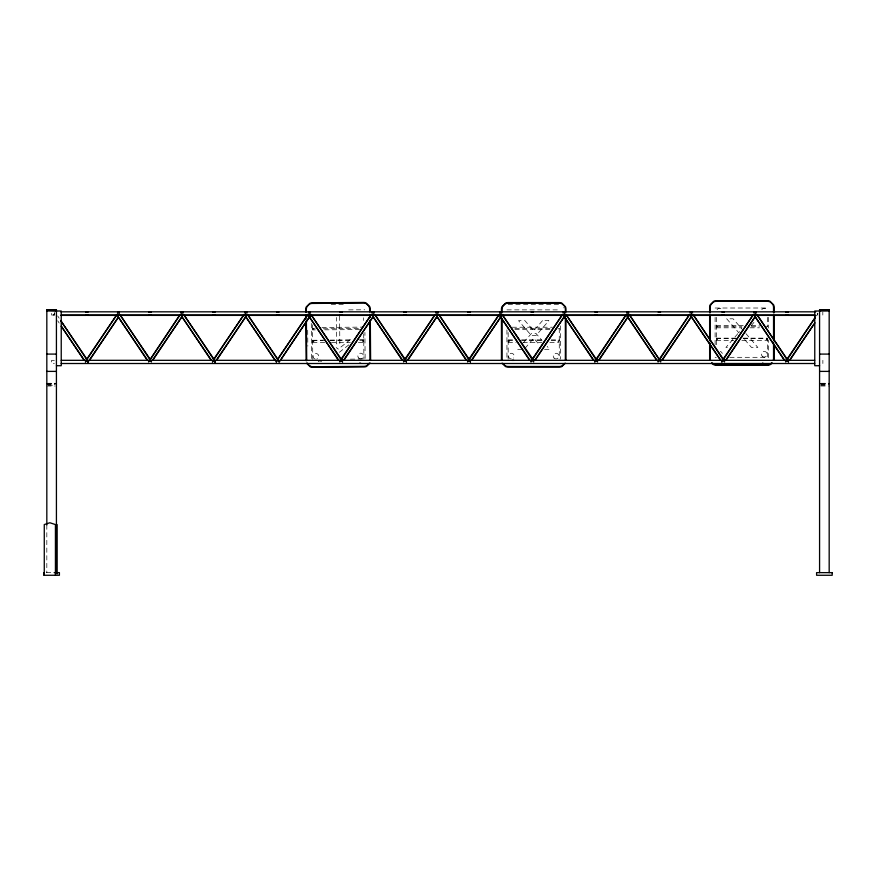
<?xml version="1.0" encoding="UTF-8"?>
<svg xmlns="http://www.w3.org/2000/svg" width="876" height="876" viewBox="0 0 876 876"><rect width="100%" height="100%" fill="white"/><g stroke="black" fill="none" stroke-linecap="round" stroke-linejoin="round"><path stroke-width="0.66" stroke-dasharray="4.38 3.29" d="M54.761 313.893L53.655 315.053L54.772 312.48M816.498 315.776L817.998 313.564M54.706 314.648L53.962 315.174L54.684 313.104A1.774 0.81 90 0 0 54.739 314.068M523.706 342.417L531.414 333.482L536.013 333.482L542.025 340.435M524.998 348.309L533.714 338.224L539.813 345.275M737.844 333.647L725.919 347.454L728.471 347.454M739.596 331.621L738.698 332.661L726.708 318.798L733.102 318.798L741.884 328.971M751.071 325.73L755.353 320.78M350.4 339.549L338.256 349.13L336.209 347.564M339.319 352.305L349.612 344.246M331.216 304.519L346.009 304.41M348.692 309.885L364.755 309.786M321.963 327.427L362.314 327.131M313.772 328.369L312.546 328.38L313.772 328.38L313.772 329.004L312.557 329.015M312.557 328.861L315.24 328.839M323.321 328.785L362.325 328.5M312.557 329.923L315.25 329.902M324.668 329.836L359.642 329.584M312.633 340.271L323.397 340.195M330.121 340.14L351.648 339.987M359.718 339.932L363.759 339.899M312.633 340.435L323.397 340.359M330.121 340.304L351.648 340.151M359.718 340.096L363.759 340.063M312.644 341.169L313.86 341.147L313.86 341.782L312.644 341.793M363.759 340.786L362.544 340.797L362.555 341.432L363.77 341.421M312.655 342.702L324.766 342.615M331.489 342.571L350.323 342.428M358.394 342.374L363.77 342.33M350.389 359.16L365.117 359.05L364.92 332.409M508.157 304.41L559.271 304.41M715.112 308.013L768.668 308.013M506.941 309.874L560.487 309.874M54.367 315.042L51.629 315.042L51.629 312.064M716.327 325.368L743.231 325.368M751.301 325.368L759.382 325.368M716.327 326.277L717.543 326.277L717.543 326.901M766.237 326.277L767.453 326.277M716.327 326.748L741.884 326.748M751.301 326.748L759.382 326.748M512.186 327.23L552.548 327.23M716.327 327.81L741.884 327.81M749.965 327.81L759.382 327.81M514.88 328.61L551.201 328.61M558.056 328.763L559.271 328.763M514.88 329.672L549.854 329.672M716.327 338.158L736.508 338.158M743.231 338.158L767.453 338.158M716.327 338.322L736.508 338.322M743.231 338.322L767.453 338.322L767.453 357.309M716.327 339.056L717.543 339.056L717.543 339.691L716.327 339.691M767.453 339.056L766.237 339.056L766.237 339.691L767.453 339.691M508.157 340.008L513.533 340.008M521.603 340.008L543.131 340.008M551.201 340.008L559.271 340.008M508.157 340.184L513.533 340.184M521.603 340.184L543.131 340.184M551.201 340.184L559.271 340.184M716.327 340.589L733.814 340.589M741.884 340.589L767.453 340.589M508.157 340.917L509.372 340.917L509.372 341.541L508.157 341.541M559.271 340.917L558.056 340.917L558.056 341.541L559.271 341.541M508.157 342.45L516.227 342.45M522.95 342.45L541.784 342.45M549.854 342.45L559.271 342.45M517.738 349.316L522.852 349.316M544.576 349.316L549.69 349.316L547.139 346.359M715.112 357.309L716.327 357.309M729.785 357.309L768.668 357.309L768.668 339.998M54.367 360.321L51.629 360.321L51.629 363.507L54.367 363.507M46.822 383.272L55.232 383.272M820.768 383.272L829.178 383.272M46.822 383.36L55.232 383.36M820.768 383.36L829.178 383.36M46.822 383.622L55.232 383.622M820.768 383.622L829.178 383.622M46.822 384.038L55.232 384.038M820.768 384.038L829.178 384.038M46.822 384.597L55.232 384.597M820.768 384.597L829.178 384.597M48.027 385.265L55.232 385.265M820.768 385.265L827.973 385.265M46.822 386.02L55.232 386.02M820.768 386.02L829.178 386.02M46.406 572.641L54.203 572.641M745.936 333.647L757.86 347.454L751.477 347.454L741.884 336.362M57.685 315.94L59.174 318.185M57.706 320.791L59.196 323.036M363.595 317.791L363.617 320.452M363.715 333.778L363.89 359.083M339.614 316.126L339.822 343.863L336.625 343.885L336.439 317.473M312.524 324.821L312.776 359.456M311.298 323.474L311.56 359.467M307.695 330.208L307.815 346.108M822.871 360.321L822.871 363.507M822.816 312.064L822.816 315.042M768.668 317.342L768.668 328.007M767.453 317.342L767.453 326.671M716.327 317.342L716.327 346.655M715.112 317.342L715.112 345.319M560.487 325.861L560.487 359.171M559.271 328.445L559.271 359.171M508.157 332.53L508.157 359.171M506.941 329.858L506.941 359.171M46.822 524.965L46.822 572.641M817.965 315.152A1.774 0.81 90 0 1 817.582 313.137M315.229 359.105A2.836 2.836 0 0 1 313.608 354.747A2.836 2.836 0 0 1 318.262 354.714A2.836 2.836 0 0 1 316.707 359.094M563.772 307.421A4.873 4.873 0 0 1 563.98 308.024M511.354 358.93A2.836 2.836 0 0 1 508.606 355.36A2.836 2.836 0 0 1 512.767 353.63A2.836 2.836 0 0 1 513.358 358.098M761.792 309.677A2.836 2.836 0 0 1 766.719 309.677M720.258 351.484A2.836 2.836 0 0 1 722.262 353.499M717.061 309.677A2.836 2.836 0 0 1 721.988 309.677M542.496 320.66L533.714 330.832L524.932 320.66L518.537 320.66L531.316 335.453L536.112 335.453L548.891 320.66L542.496 320.66M358.689 358.054A2.836 2.836 0 0 0 363.43 356.74A2.836 2.836 0 0 0 359.926 353.291A2.836 2.836 0 0 0 358.689 358.054M554.07 358.098A2.836 2.836 0 0 0 558.822 356.828A2.836 2.836 0 0 0 555.34 353.346A2.836 2.836 0 0 0 554.07 358.098M762.251 356.236A2.836 2.836 0 0 0 766.993 354.966A2.836 2.836 0 0 0 763.522 351.484A2.836 2.836 0 0 0 762.251 356.236"/><path stroke-width="1.31" d="M85.366 362.149L86.658 359.664M212.408 362.149L213.875 359.642L215.299 362.149M276.247 362.149L277.714 359.04L247.525 314.67M594.738 362.149L596.206 359.04L566.016 314.67M721.791 362.149L723.247 359.04L693.058 314.67M119.99 314.878L118.851 313.893M310.87 314.878L309.743 313.893M371.336 314.67L341.147 359.04L342.264 361.602M499.178 314.67L468.988 359.04L470.27 361.7M502.189 314.878L501.05 313.893M629.362 314.878L628.234 313.893M689.565 314.67L659.376 359.04L660.504 361.602M757.652 315.776L787.086 359.04L787.086 360.408L787.064 359.04L814.987 317.999M148.591 361.908L150.026 359.04L119.837 314.67M339.746 361.908L341.18 359.642L342.604 362.149M403.584 361.908L405.019 359.04L374.829 314.67M467.587 361.908L469.021 359.642L470.445 362.149M530.922 361.908L562.217 314.823M657.975 361.908L659.409 359.642L660.811 361.908M785.652 361.908L815.447 317.068M212.748 361.602L213.864 359.04L183.675 314.67M180.193 314.67L148.909 361.602M277.626 359.762L276.586 361.602M788.52 362.149L787.217 359.664L785.969 361.602M370.011 362.982L366.507 366.442A6.69 6.69 0 0 1 363.956 366.956L312.831 367.34A6.69 6.69 0 0 1 310.268 366.847L306.622 363.244M565.359 363.168L561.834 366.584A6.69 6.69 0 0 1 559.271 367.099L508.157 367.099A6.69 6.69 0 0 1 505.594 366.584L502.068 363.168M117.964 313.893L116.837 314.878M181.803 313.893L180.774 315.13M245.652 313.893L244.612 315.13M309.118 313.893L308.002 315.053M372.957 313.893L371.917 315.13M436.96 313.893L435.92 315.13M500.295 313.893L499.167 314.878M564.144 313.893L563.104 315.13M627.347 313.893L626.22 314.878M691.186 313.893L690.157 315.13M755.024 313.893L754.116 315.119M786.166 359.839L787.13 358.952L787.984 359.839M369.201 363.266L366.989 365.511A6.088 6.088 0 0 1 363.945 366.354L312.831 366.726A6.088 6.088 0 0 1 309.786 365.927M87.49 358.591L116.683 314.823M89.713 360.069L118.151 317.419M150.705 358.591L179.887 314.823M152.928 360.069L182.109 316.302M214.543 358.591L243.725 314.823M216.766 360.069L245.948 316.302M278.382 358.591L307.564 314.823M280.605 360.069L309.797 316.302M371.03 314.823L340.052 361.602M344.071 360.069L373.253 316.302M434.879 314.823L403.891 361.602M407.909 360.069L437.102 316.302M498.882 314.823L467.894 361.602M471.923 360.069L501.105 316.302M535.258 360.069L564.44 316.302M564.549 363.441L562.315 365.675A6.088 6.088 0 0 1 559.271 366.486L508.157 366.486A6.088 6.088 0 0 1 505.113 365.675L502.879 363.441M626.055 314.823L595.078 361.602M599.096 360.069L628.278 316.302M689.27 314.823L658.281 361.602M662.311 360.069L691.492 316.302M753.108 314.823L721.966 361.7M726.149 360.069L755.331 316.302M789.988 360.069L813.935 324.153M116.979 314.67L86.79 359.04L88.191 361.711M88.268 361.635L118.457 317.265M152.227 360.518L182.416 316.159M244.032 314.67L213.843 359.04L215.233 361.711M216.065 360.518L246.255 316.159M307.87 314.67L277.681 359.04L278.798 361.602M279.137 362.149L310.093 316.159M343.37 360.518L373.559 316.159M435.175 314.67L404.986 359.04L406.267 361.7M407.209 360.518L437.398 316.159M471.222 360.518L501.411 316.159M562.523 314.67L532.334 359.04L533.451 361.602M534.557 360.518L564.746 316.159M625.606 315.776L596.173 359.04L597.29 361.602M598.396 360.518L628.585 316.159M661.61 360.518L691.799 316.159M753.404 314.67L723.215 359.04L724.342 361.602M725.448 360.518L755.638 316.159M789.287 360.518L814.943 322.817M318.59 361.219L319.346 360.605A1.697 1.697 0 0 1 320.419 360.605L321.174 361.219M340.446 359.521L341.18 359.04L341.092 359.762L311.287 314.823M404.285 359.521L405.062 358.952L405.708 359.521M468.288 359.521L469.021 359.04L468.934 359.762L439.128 314.823M531.633 359.521L532.356 359.04L531.239 361.602M595.472 359.521L596.129 358.952L596.895 359.521M722.525 359.521L723.171 358.952L723.948 359.521M772.314 363.124L770.015 364.723A6.69 6.69 0 0 1 767.453 365.237L716.327 365.237A6.69 6.69 0 0 1 713.765 364.723L711.465 363.124M341.147 359.04L341.87 359.521M468.988 359.04L469.722 359.521M85.695 361.602L86.823 359.04L61.156 321.328M771.756 362.839L770.497 363.814A6.088 6.088 0 0 1 767.453 364.624L716.327 364.624A6.088 6.088 0 0 1 713.283 363.814L712.024 362.839M512.197 360.485L512.515 360.332A1.697 1.697 0 0 1 513.588 360.332L513.905 360.485M46.822 309.699L56.425 309.699M819.575 309.754L829.178 309.699M46.822 309.907L56.425 309.819M819.575 309.907L829.178 309.819M46.822 310.005L56.425 310.115M819.575 310.005L829.178 310.115M56.425 310.224L46.822 310.224L56.425 310.476M46.822 310.597L56.425 310.597M819.575 310.597L829.178 310.597M46.822 310.717L56.425 310.827M819.575 310.827L829.178 310.717M56.425 311.002L61.232 311.002L61.232 365.719L56.425 365.719M819.575 311.002L814.768 311.002L814.768 365.719L819.575 365.719M60.86 311.823L815.687 311.823M61.2 315.042L814.614 315.042M60.86 315.393L86.264 315.393M87.348 315.393L116.76 315.393M120.056 315.393L149.468 315.393M150.552 315.393L179.963 315.393M183.905 315.393L213.317 315.393M214.401 315.393L243.813 315.393M247.744 315.393L277.155 315.393M278.239 315.393L307.651 315.393M311.21 315.393L340.622 315.393M341.706 315.393L371.117 315.393M375.048 315.393L404.46 315.393M405.544 315.393L434.956 315.393M439.051 315.393L468.463 315.393M469.547 315.393L498.959 315.393M502.386 315.393L531.798 315.393M532.893 315.393L562.304 315.393M566.235 315.393L595.647 315.393M596.731 315.393L626.143 315.393M629.439 315.393L658.851 315.393M659.935 315.393L689.346 315.393M693.277 315.393L722.689 315.393M723.773 315.393L753.185 315.393M757.116 315.393L786.528 315.393M787.612 315.393L815.687 315.393M46.822 354.09L56.425 354.09M819.575 354.09L829.178 354.09M61.2 360.321L85.815 360.321M88.553 360.321L275.885 360.321M279.991 360.321L814.669 360.321M61.2 363.507L814.669 363.507M46.822 371.391L56.425 371.391M819.575 371.391L829.178 371.391M54.203 572.641L59.404 572.641L59.404 575.269L43.8 575.269L43.8 572.641M756.317 315.13L755.276 313.893M692.478 315.13L691.438 313.893M565.425 315.13L564.396 313.893M438.077 315.13L437.047 313.893M374.238 315.13L373.209 313.893M246.933 315.13L245.904 313.893M183.095 315.13L182.066 313.893M120.143 314.823L151.439 361.908M309.786 365.938L307.542 363.715A6.088 6.088 0 0 1 307.18 363.003M277.834 359.664L279.039 361.613M86.943 359.664L88.246 362.149M787.053 359.642L788.181 361.602M659.453 359.707L629.22 314.67M149.993 359.642L151.121 361.602M214.905 362.248L214.138 361.109M87.863 362.248L87.096 361.109M533.057 359.521L502.167 314.67M754.674 316.159L784.863 360.518M690.835 316.159L721.025 360.518M626.997 316.159L657.186 360.518M563.783 316.159L593.972 360.518M499.944 316.159L530.133 360.518M438.832 314.67L469.021 359.04M436.609 316.159L466.798 360.518M372.596 316.159L402.785 360.518M311.736 315.776L341.18 359.04M308.757 316.159L338.946 360.518M245.291 316.159L276.236 361.635M181.452 316.159L211.642 360.518M117.614 316.159L147.803 360.518M61.2 326.135L84.589 360.518M757.203 314.823L787.13 359.707M754.981 316.302L784.162 360.069M693.354 314.823L724.649 361.908M691.131 316.302L720.324 360.069M629.515 314.823L658.708 358.591M627.293 316.302L656.485 360.069M566.312 314.823L597.607 361.908M564.089 316.302L593.271 360.069M502.474 314.823L533.769 361.908M500.251 316.302L529.433 360.069M436.905 316.302L466.098 360.069M375.125 314.823L406.442 362.149M372.902 316.302L402.084 360.069M309.064 316.302L338.245 360.069M247.82 314.823L277.002 358.591M245.598 316.302L274.779 360.069M184.726 315.94L213.164 358.591M181.759 316.302L210.941 360.069M118.665 317.419L147.102 360.069M60.674 320.43L86.122 358.591M61.44 326.398L83.899 360.069M370.241 311.79L370.23 309.097A6.69 6.69 0 0 0 369.694 306.545L366.048 302.943A6.69 6.69 0 0 0 363.485 302.461L312.36 302.833A6.69 6.69 0 0 0 309.808 303.359L306.206 307.005A6.69 6.69 0 0 0 305.713 309.578L305.735 312.261M370.263 314.473L370.285 317.167M370.307 319.86L370.603 360.222M369.639 311.79L369.617 309.108A6.088 6.088 0 0 0 368.785 306.063L366.54 303.852A6.088 6.088 0 0 0 363.485 303.063L312.371 303.435A6.088 6.088 0 0 0 309.327 304.268L307.115 306.512A6.088 6.088 0 0 0 306.326 309.567L306.348 312.25M369.661 314.484L369.672 317.178M369.705 321.207L369.99 360.222M306.37 314.944L306.381 317.638M306.403 320.32L306.699 360.682M305.757 314.944L305.79 318.995M305.812 321.678L306.096 360.693M829.178 309.666L829.178 572.641M819.575 309.666L819.575 572.641M774.143 312.798L774.143 307.421A6.69 6.69 0 0 0 773.639 304.859L770.015 301.235A6.69 6.69 0 0 0 767.453 300.731L716.327 300.731A6.69 6.69 0 0 0 713.765 301.235L710.14 304.859A6.69 6.69 0 0 0 709.637 307.421L709.637 312.798M774.143 315.491L774.143 341.049M774.143 345.089L774.143 358.536A6.69 6.69 0 0 1 773.913 360.277M773.541 312.798L773.541 307.421A6.088 6.088 0 0 0 772.72 304.377L770.497 302.154A6.088 6.088 0 0 0 767.453 301.333L716.327 301.333A6.088 6.088 0 0 0 713.283 302.154L711.06 304.377A6.088 6.088 0 0 0 710.239 307.421L710.239 312.798M773.541 315.491L773.541 339.702M773.541 342.396L773.541 358.536A6.088 6.088 0 0 1 773.333 360.113M710.239 315.491L710.239 341.049M710.239 343.742L710.239 358.536A6.088 6.088 0 0 0 710.447 360.113M709.637 315.491L709.637 339.702M709.637 342.396L709.637 358.536A6.69 6.69 0 0 0 709.867 360.277M565.973 311.965L565.973 309.283A6.69 6.69 0 0 0 565.458 306.72L561.834 303.096A6.69 6.69 0 0 0 559.271 302.581L508.157 302.581A6.69 6.69 0 0 0 505.594 303.096L501.97 306.72A6.69 6.69 0 0 0 501.455 309.283L501.455 311.965M565.973 318.7L565.973 360.397M565.359 311.965L565.359 309.283A6.088 6.088 0 0 0 564.549 306.239L562.315 304.005A6.088 6.088 0 0 0 559.271 303.195L508.157 303.195A6.088 6.088 0 0 0 505.113 304.005L502.879 306.239A6.088 6.088 0 0 0 502.068 309.283L502.068 311.965M565.359 316.006L565.359 360.397M502.068 318.7L502.068 360.397M501.455 316.006L501.455 360.397M57.082 524.56L57.082 573.944M56.425 309.666L56.425 572.641M55.429 575.269L55.429 524.56L49.855 522.753L44.271 524.56L44.271 575.269M46.822 309.666L46.822 524.965M85.695 314.867A1.774 0.81 90 0 0 86.834 314.867A1.774 0.81 90 0 0 87.918 314.867M85.695 312.338A1.774 0.81 90 0 1 86.834 312.338A1.774 0.81 90 0 1 87.918 312.338M117.888 315.327A1.774 0.81 90 0 1 117.526 314.867M117.395 314.506A1.774 0.81 90 0 1 117.318 314.068M117.526 312.338A1.774 0.81 90 0 1 118.665 312.338M213.886 314.867A1.774 0.81 90 0 1 212.748 314.867M212.748 312.338A1.774 0.81 90 0 1 213.886 312.338M181.989 312.338A1.774 0.81 90 0 1 183.128 312.338M183.347 314.068A1.774 0.81 90 0 1 183.259 314.506M183.128 314.867A1.774 0.81 90 0 1 182.766 315.327M278.809 314.867A1.774 0.81 90 0 1 277.67 314.867A1.774 0.81 90 0 1 276.586 314.867M278.809 312.338A1.774 0.81 90 0 0 277.67 312.338A1.774 0.81 90 0 0 276.586 312.338M308.779 315.327A1.774 0.81 90 0 1 308.418 314.867M308.286 314.506A1.774 0.81 90 0 1 308.21 314.068M308.418 312.338A1.774 0.81 90 0 1 309.556 312.338M151.121 314.867A1.774 0.81 90 0 1 149.993 314.867A1.774 0.81 90 0 1 148.898 314.867M151.121 312.338A1.774 0.81 90 0 0 149.993 312.338A1.774 0.81 90 0 0 148.898 312.338M181.102 315.327A1.774 0.81 90 0 1 180.741 314.867M180.609 314.506A1.774 0.81 90 0 1 180.522 314.068M180.741 312.338A1.774 0.81 90 0 1 181.879 312.338M245.838 312.338A1.774 0.81 90 0 1 246.977 312.338M247.185 314.068A1.774 0.81 90 0 1 247.098 314.506M246.977 314.867A1.774 0.81 90 0 1 246.616 315.327M118.151 312.338A1.774 0.81 90 0 1 119.289 312.338M119.508 314.068A1.774 0.81 90 0 1 119.421 314.506M119.289 314.867A1.774 0.81 90 0 1 118.928 315.327M214.97 314.867A1.774 0.81 90 0 1 213.832 314.867M213.832 312.338A1.774 0.81 90 0 1 214.97 312.338M244.941 315.327A1.774 0.81 90 0 1 244.579 314.867M244.448 314.506A1.774 0.81 90 0 1 244.36 314.068M244.579 312.338A1.774 0.81 90 0 1 245.718 312.338M596.217 314.867A1.774 0.81 90 0 1 595.078 314.867M595.078 312.338A1.774 0.81 90 0 1 596.217 312.338M564.33 312.338A1.774 0.81 -90 0 1 565.458 312.338M565.677 314.068A1.774 0.81 -90 0 1 565.589 314.506M565.458 314.867A1.774 0.81 -90 0 1 565.097 315.327M342.275 314.867A1.774 0.81 90 0 1 341.136 314.867M341.136 312.338A1.774 0.81 90 0 1 342.275 312.338M372.245 315.327A1.774 0.81 90 0 1 371.884 314.867M371.752 314.506A1.774 0.81 90 0 1 371.665 314.068M371.884 312.338A1.774 0.81 90 0 1 373.023 312.338M470.116 314.867A1.774 0.81 90 0 1 468.978 314.867M468.978 312.338A1.774 0.81 90 0 1 470.116 312.338M500.087 315.327A1.774 0.81 90 0 1 499.725 314.867M499.594 314.506A1.774 0.81 90 0 1 499.517 314.068M499.725 312.338A1.774 0.81 90 0 1 500.864 312.338M406.114 314.867A1.774 0.81 90 0 1 404.975 314.867A1.774 0.81 90 0 1 403.891 314.867M406.114 312.338A1.774 0.81 90 0 0 404.975 312.338A1.774 0.81 90 0 0 403.891 312.338M436.084 315.327A1.774 0.81 90 0 1 435.722 314.867M435.591 314.506A1.774 0.81 90 0 1 435.514 314.068M435.722 312.338A1.774 0.81 90 0 1 436.861 312.338M341.191 314.867A1.774 0.81 90 0 1 340.052 314.867M340.052 312.338A1.774 0.81 90 0 1 341.191 312.338M309.305 312.338A1.774 0.81 -90 0 1 310.443 312.338M310.651 314.068A1.774 0.81 -90 0 1 310.564 314.506M310.443 314.867A1.774 0.81 -90 0 1 310.071 315.327M531.239 314.867A1.774 0.81 90 0 0 532.367 314.867A1.774 0.81 90 0 0 533.462 314.867M531.239 312.338A1.774 0.81 90 0 1 532.367 312.338A1.774 0.81 90 0 1 533.462 312.338M500.481 312.338A1.774 0.81 -90 0 1 501.62 312.338M501.839 314.068A1.774 0.81 -90 0 1 501.751 314.506M501.62 314.867A1.774 0.81 -90 0 1 501.258 315.327M597.301 314.867A1.774 0.81 90 0 1 596.162 314.867M596.162 312.338A1.774 0.81 90 0 1 597.301 312.338M627.271 315.327A1.774 0.81 90 0 1 626.909 314.867M626.778 314.506A1.774 0.81 90 0 1 626.69 314.068M626.909 312.338A1.774 0.81 90 0 1 628.048 312.338M563.432 315.327A1.774 0.81 90 0 1 563.071 314.867M562.94 314.506A1.774 0.81 90 0 1 562.852 314.068M563.071 312.338A1.774 0.81 90 0 1 564.21 312.338M469.032 314.867A1.774 0.81 90 0 1 467.894 314.867M467.894 312.338A1.774 0.81 90 0 1 469.032 312.338M437.146 312.338A1.774 0.81 -90 0 1 438.285 312.338M438.493 314.068A1.774 0.81 -90 0 1 438.416 314.506M438.285 314.867A1.774 0.81 -90 0 1 437.923 315.327M373.143 312.338A1.774 0.81 -90 0 1 374.282 312.338M374.49 314.068A1.774 0.81 -90 0 1 374.402 314.506M374.282 314.867A1.774 0.81 -90 0 1 373.921 315.327M722.12 314.867A1.774 0.81 90 0 0 723.258 314.867A1.774 0.81 90 0 0 724.342 314.867M722.12 312.338A1.774 0.81 90 0 1 723.258 312.338A1.774 0.81 90 0 1 724.342 312.338M691.372 312.338A1.774 0.81 -90 0 1 692.511 312.338M692.719 314.068A1.774 0.81 -90 0 1 692.642 314.506M692.511 314.867A1.774 0.81 -90 0 1 692.149 315.327M788.181 314.867A1.774 0.81 90 0 1 787.042 314.867M787.042 312.338A1.774 0.81 90 0 1 788.181 312.338M660.504 314.867A1.774 0.81 90 0 1 659.365 314.867M659.365 312.338A1.774 0.81 90 0 1 660.504 312.338M690.474 315.327A1.774 0.81 90 0 1 690.113 314.867M689.981 314.506A1.774 0.81 90 0 1 689.905 314.068M690.113 312.338A1.774 0.81 90 0 1 691.252 312.338M787.097 314.867A1.774 0.81 90 0 1 785.958 314.867M785.958 312.338A1.774 0.81 90 0 1 787.097 312.338M755.211 312.338A1.774 0.81 -90 0 1 756.349 312.338M756.568 314.068A1.774 0.81 -90 0 1 756.481 314.506M756.349 314.867A1.774 0.81 -90 0 1 755.988 315.327M659.42 314.867A1.774 0.81 90 0 1 658.281 314.867M658.281 312.338A1.774 0.81 90 0 1 659.42 312.338M627.534 312.338A1.774 0.81 -90 0 1 628.672 312.338M628.88 314.068A1.774 0.81 -90 0 1 628.804 314.506M628.672 314.867A1.774 0.81 -90 0 1 628.311 315.327M754.313 315.327A1.774 0.81 90 0 1 753.951 314.867M753.831 314.506A1.774 0.81 90 0 1 753.743 314.068M753.951 312.338A1.774 0.81 90 0 1 755.09 312.338M360.627 363.168A1.697 1.697 0 0 1 359.554 363.168M762.941 363.113A1.697 1.697 0 0 1 762.58 363.113M722.361 360.386A1.697 1.697 0 0 1 722.733 360.386M829.178 310.224L819.575 310.224L829.178 310.345M832.2 572.641L816.596 572.641L816.596 575.269L832.2 575.269L832.2 572.641"/></g></svg>
